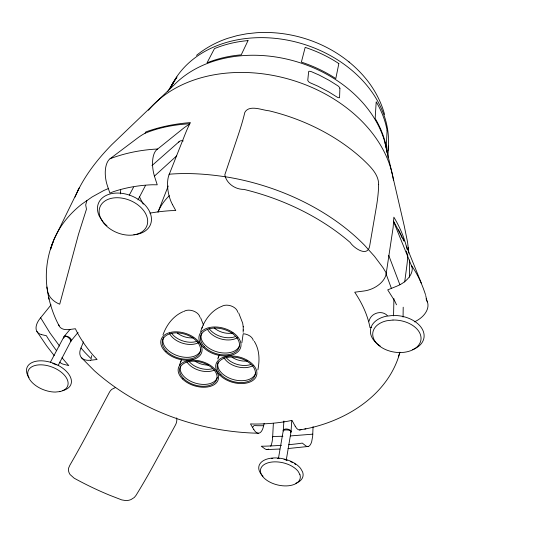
<?xml version="1.0" encoding="UTF-8"?>
<svg xmlns="http://www.w3.org/2000/svg" width="533" height="533" viewBox="0 0 533 533"><rect width="100%" height="100%" fill="white"/><g stroke="black" fill="none" stroke-linecap="round" stroke-linejoin="round"><path stroke-width="0.8" d="M378.637 184.411C378.657 173.911 369.609 165.93 362.713 159.24A162.012 115.241 16.5 0 0 269.012 110.791C262.629 110.404 249.204 104.221 244.814 112.423A185.084 21.073 -63.5 0 1 237.831 136.228L224.826 174.804C226.365 183.465 235.333 189.568 243.947 189.395A181.187 118.639 16.4 0 1 350.294 242.555C353.119 247.265 366.864 257.506 369.536 246.746L376.238 207.75A182.486 44.166 -64.1 0 0 378.637 184.418M243.168 332.226L243.208 329.86M243.228 326.876L242.668 323.118L238.657 312.858M243.208 330.2L243.235 326.556M403.068 317.075L403.201 307.208M393.547 315.856L393.934 298.607M313.058 426.647L312.678 436.167L311.672 441.737A17.922 6.383 85.1 0 1 305.755 445.795L302.291 443.103L298.973 443.576A159.107 52.747 4.1 0 1 288.786 444.682M409.597 277.173L409.404 259.977M387.917 157.402L388.364 146.082M272.649 437.173L273.369 423.289M291.071 431.297L291.744 420.524M283.896 421.037L283.236 430.977A3.938 1.179 4.1 0 1 287.867 430.018A3.938 1.179 4.1 0 1 290.698 431.87M243.081 334.358L241.875 342.819M404.687 281.997L406.846 265.787A198.363 122.75 -29.4 0 0 407.732 254.741M386.178 273.662L393.147 227.384L393.867 217.164C399.89 227.118 404.507 238.018 407.099 249.364M286.228 460.285L290.965 432.076M278.446 458.373L283.343 430.198M257.872 369.975C259.751 360.281 259.678 349.908 254.248 341.273M91.263 357.703L91.723 355.658M264.208 423.315L263.502 426.327A17.736 7.042 85.2 0 1 253.821 429.518M399.943 352.306C388.537 394.593 346.783 420.704 305.909 428.838L304.803 429.038M86.846 200.641L85.7 204.958L86.466 209.183L78.464 234.44L59.716 304.21C53.44 301.745 47.33 296.095 47.424 288.899M52.987 241.962C47.037 256.713 44.965 273.009 47.177 288.773M50.495 249.537L53.986 239.504L78.371 189.721L77.958 190.601M369.056 321.226C370.542 313.231 381.635 309.593 387.318 315.569M75.033 197.07C83.315 177.316 96.779 160.04 111.65 144.789L174.344 84.72A119.185 91.083 16.7 0 1 299.526 62.594A119.185 91.083 16.7 0 1 387.011 152.871M180.674 361.88L181.44 359.895M179.501 364.992L181.047 360.881M162.971 334.951C166.403 325.05 173.138 316.062 182.926 311.758M200.661 331.533C203.853 321.073 210.488 311.319 220.729 306.768M217.744 358.936L218.543 356.943M201.954 328.195L202.34 327.195M168.241 185.997L158.001 212.107A90.25 63.367 16.5 0 1 169.341 195.684M169.068 174.784L185.098 134.283A202.027 78.777 82.3 0 1 188.535 126.341L190.401 122.603C175.23 123.743 160.133 126.734 145.822 131.931L145.096 133.197M83.481 341.906L80.736 348.549A18.242 10.747 -34.4 0 0 90.59 360.215M218.137 357.936L219.443 354.798M77.831 190.667L79.197 187.949M137.98 199.915L145.522 185.411M58.11 365.565L71.049 340.807M50.335 362.407L63.82 336.976M129.306 195.111L133.55 187.17M169.894 88.671L173.685 81.689L176.936 77.025L169.481 89.491M167.928 91.31L173.685 81.689M51.075 304.843L40.082 318.454A18.608 10.447 -35.2 0 0 41.567 334.577M70.676 341.367L78.038 332.399M64.2 336.416L70.023 329.394M252.535 427.273L253.588 426.287M154.583 175.97L176.583 155.956M151.958 165.61L179.248 141.551M156.902 149.64L182.446 129.073A214.586 90.81 83.8 0 1 189.501 124.256L189.581 124.209M196.477 55.392C205.738 47.85 216.398 42.134 227.711 38.329L237.258 35.591L246.532 33.806L256.58 32.72C298.946 29.988 342.946 48.237 368.763 82.368C375.932 92.042 381.461 102.936 384.613 114.575M108.346 188.562L103.828 190.494L92.216 196.89L81.855 204.119A182.099 120.092 16.4 0 0 50.455 249.617M110.078 158.727C125.282 152.978 141.465 149.78 157.688 149.007M115.701 387.411L111.983 389.25A10.64 10.18 47.1 0 0 109.352 392.381L88.098 432.316A161.186 17.229 -64.3 0 1 69.87 465.209L68.61 468.081A9.221 7.522 37.1 0 0 68.477 470.233A9.141 7.455 37.1 0 0 70.123 474.61L74.194 478.208A135.069 51.161 27.5 0 0 110.011 495.364L121.731 499.901L125.701 500.58A10.114 7.462 -6.6 0 0 131.045 499.541L134.309 497.476L135.962 495.443A161.366 26.337 -64.9 0 0 154.637 463.177L175.47 424.968A12.152 10.567 -25.8 0 0 176.636 417.905M299.533 429.971L305.909 428.838M69.243 329.547L75.426 328.734L76.312 330.68A156.362 101.417 16.4 0 0 93.955 356.184L97.086 359.489L90.577 360.248M308.301 446.467L288.027 448.539M371.574 327.382L369.989 327.562C367.61 314.843 361.887 302.904 354.725 292.204L363.912 291.005A20.634 13.432 -22.9 0 0 386.232 273.656M312.798 434.162L290.318 435.934M169.294 174.211C189.208 172.565 209.256 174.191 228.943 177.349A182.099 120.092 16.4 0 1 364.539 245.24L374.472 256.313L383.007 267.693L386.272 273.043M279.778 449.033L266.713 449.559M189.688 123.783C174.491 124.609 159.18 127.434 145.083 133.243A210.715 97.086 84.1 0 0 137.494 138.1L110.051 158.747A21.027 10.653 79 0 0 105.747 167.195L105.401 169.634A21.367 10.82 79 0 0 107.453 185.95L109.885 193.079L113.269 191.747A166.103 133.936 38.6 0 1 152.391 184.764L157.235 184.804L154.79 177.289A21.626 10.08 79.2 0 1 156.889 149.586M282.883 436.254L272.683 436.48M263.642 425.734L257.839 425.707A182.099 120.092 16.4 0 1 253.815 425.541M258.418 433.229C198.869 432.003 139.06 410.53 94.361 370.748L81.289 357.536M41.541 334.611L46.398 335.723L47.424 337.476A160.007 63.594 34.9 0 0 56.538 350.694M348.988 61.895L349.382 62.194M80.969 347.982L84.78 352.286A182.099 120.092 16.4 0 0 91.563 359.075M59.556 346.057L50.029 333.045L40.635 317.761M54.206 355.598L46.824 346.09L36.837 331.393M411.723 265.967C417.899 274.655 422.189 284.529 425.487 294.622M393.674 221.821L412.082 267.213M393.587 221.155L400.909 235.093M253.808 429.551L250.477 423.922L254.274 424.041A156.362 101.417 16.4 0 0 288.58 421.09L291.957 420.35L295.202 426.207M407.485 254.514L406.226 251.083M172.532 204.699L175.77 210.548L170.88 210.668A156.362 101.417 16.4 0 0 149.926 213.147M59.136 325.856C52.654 313.81 48.663 300.532 46.864 286.994M402.928 238.691L404.141 241.103L398.464 229.71M200.621 317.755L203.539 325.143M396.512 304.803L394.873 301.232L387.711 289.885L396.852 286.168A20.934 13.392 -23.4 0 0 412.122 267.2M406.346 246.086L421.283 283.023M426.054 298.753L427.306 301.871M388.717 255.367L399.877 284.695M386.005 273.735L391.429 288.446M401.196 235.866L401.762 237.418M425.674 295.422L426.973 301.045M385.033 142.917L404.181 225.646L407.545 242.075L408.564 250.497M48.723 297.561L49.023 299.266M408.311 247.665L408.791 253.168M171.406 86.146A113.762 88.538 16.7 0 1 301.865 43.653A113.762 88.538 16.7 0 1 387.877 150.779M172.545 204.665A21.213 9.454 79.5 0 1 169.041 174.744M399.89 352.2A182.099 120.092 16.4 0 1 398.318 356.777M120.525 193.885A20.82 10.127 79.3 0 1 120.698 190.054M301.185 429.358A18.015 6.536 84.8 0 1 295.209 426.173M143.297 204.192A134.303 100.117 16.6 0 1 139.36 196.53M148.441 110.264A134.303 100.117 16.6 0 1 289.079 79.224A134.303 100.117 16.6 0 1 393.447 180.181M69.257 329.507A18.702 10.52 -33.8 0 1 58.643 324.544M243.228 333.738A9.201 5.91 15.2 0 1 253.322 340.567M221.288 306.675A9.414 6.189 16.1 0 1 230.996 305.895A9.414 6.189 16.1 0 1 237.778 312.278M183.652 311.638A9.288 6.003 17.6 0 1 193.093 310.892A9.288 6.003 17.6 0 1 199.935 317.155M427.353 301.851A20.347 13.625 -23 0 1 414.414 321.865M64.22 337.442A4.077 1.599 38.5 0 1 67.844 337.196A4.077 1.599 38.5 0 1 70.343 341.633M63.707 338.202A4.091 2.279 26.1 0 1 68.171 336.716A4.091 2.279 26.1 0 1 70.609 341.24M29.035 377.67A23.519 13.525 21 0 1 37.53 361.014A23.519 13.525 21 0 1 67.718 372.807A23.519 13.525 21 0 1 62.274 390.662M52.767 363.439A22.806 13.112 21 0 1 56.271 364.885M283.263 430.731A3.944 2.065 10.5 0 1 287.96 429.192A3.944 2.065 10.5 0 1 290.625 432.543M295.888 483.251A22.593 12.739 13.1 0 0 302.611 471.958L300.625 468.44A22.593 12.739 13.1 0 0 269.238 458.487A22.593 12.739 13.1 0 0 263.009 476.189M271.337 458.593A21.906 12.352 13.1 0 1 272.829 458.433M277.526 458.4A21.906 12.352 13.1 0 1 279.152 458.54M284.029 459.386A21.906 12.352 13.1 0 1 287.214 460.305M290.258 461.471A21.906 12.352 13.1 0 1 292.397 462.497M294.383 463.637A21.906 12.352 13.1 0 1 295.622 464.456M412.409 349.721A27.043 17.869 8.7 0 0 422.209 329.028A27.043 17.869 8.7 0 0 392.941 315.449L386.125 316.249A27.043 17.869 8.7 0 0 380.169 345.99M178.595 142.331A4.431 3.891 48 0 1 183.245 140.965M133.87 234.72A28.102 19.375 22.5 0 0 149.8 212.054A28.102 19.375 22.5 0 0 115.195 193.133A28.102 19.375 22.5 0 0 99.078 215.705L102.283 220.975A28.102 19.375 22.5 0 0 106.953 225.765M59.736 362.107A18.275 10.74 -35.8 0 0 63.627 364.299L68.784 365.585L65.726 362.147A160.007 63.594 34.9 0 1 62.008 357.69M268.472 449.072A17.562 6.849 85.5 0 1 264.881 448.799L261.263 446.241L265.041 446.168A159.107 52.747 4.1 0 0 281.557 445.295M272.669 437.187A17.562 6.849 85.5 0 1 270.717 446.234M250.71 364.539A17.276 10.933 15.2 0 1 226.192 357.603M253.155 365.525A17.789 11.233 15.2 0 1 224.013 357.803M247.252 361.014A15.763 10.014 15.2 0 1 232.088 357.263M255.7 372.76A19.501 12.152 15.2 0 1 233.074 379.496A19.501 12.152 15.2 0 1 218.323 361.86M235.053 336.709A17.682 11.453 16.1 0 1 209.076 328.408M237.511 337.629A18.209 11.773 16.1 0 1 207.683 329.734M233.054 332.985A16.137 10.487 16.1 0 1 214.233 327.995M239.677 345.184A19.968 12.745 16.1 0 1 216.138 351.587A19.968 12.745 16.1 0 1 201.681 333.058M197.123 341.247A17.436 11.106 17.5 0 1 171.493 333.072M198.816 342.519A17.949 11.413 17.5 0 1 169.367 333.132M193.119 337.862A15.91 10.174 17.5 0 1 177.342 333.118M200.874 349.841A19.681 12.352 17.5 0 1 177.722 355.771A19.681 12.352 17.5 0 1 163.631 337.296M212.654 368.669A17.029 10.613 16.5 0 1 188.715 361.054M214.413 370.082A17.536 10.907 16.5 0 1 186.916 361.827M208.603 365.065A15.544 9.721 16.5 0 1 195.151 361.261M217.311 377.377A19.221 11.799 16.5 0 1 195.091 383.04A19.221 11.799 16.5 0 1 180.647 365.891M339.887 88.365L339.574 97.579A3.744 1.193 42 0 1 338.941 97.746L338.735 97.726A3.964 1.352 36.9 0 1 337.156 97.146L328.688 91.856L317.841 86.146L310.752 83.048A3.591 1.333 26.1 0 1 308.574 81.702L307.754 80.403L308.647 71.708A2.991 1.093 26 0 1 309.347 71.249L311.385 71.662L319.114 75.04L329.194 80.37L337.542 85.62A3.071 1.033 36.9 0 1 338.482 86.293L339.434 87.332A2.652 0.833 41.9 0 1 339.887 88.371M387.078 130.425L386.272 147.328C384.433 137.121 380.442 127.374 375.165 118.466L376.205 101.796C381.401 110.637 385.306 120.305 387.078 130.425M338.848 63.587L335.797 78.584C325.13 71.575 313.484 66.119 301.378 62.101L305.176 47.377C317.035 51.301 328.435 56.665 338.848 63.587M248.025 40.601L241.222 54.852C229.523 55.825 217.95 58.457 207.044 62.821L214.466 48.596C225.153 44.232 236.525 41.581 248.025 40.601M393.008 320.027L386.891 320.733A24.325 16.03 8.7 0 0 381.142 347.176A24.325 16.03 8.7 0 0 420.144 342.659A24.325 16.03 8.7 0 0 393.008 320.027M59.923 391.595L55.359 392.061A21.147 12.126 21 0 1 27.736 372.714A21.147 12.126 21 0 1 57.564 369.669A21.147 12.126 21 0 1 59.923 391.595M103.449 222.754L100.564 218.01A25.278 17.382 22.5 0 1 125.595 198.896A25.278 17.382 22.5 0 1 144.39 229.803A25.278 17.382 22.5 0 1 103.449 222.754M299.866 474.437L298.08 471.285A20.314 11.42 13.1 0 0 264.561 464.323A20.314 11.42 13.1 0 0 276.047 484.55A20.314 11.42 13.1 0 0 299.866 474.437M219.789 375.112A21.06 13.098 15.2 0 0 255.24 378.15A21.06 13.098 15.2 0 0 233.907 356.104A21.06 13.098 15.2 0 0 219.789 375.112M220.988 374.759A19.534 12.152 15.2 0 0 253.868 377.557A19.534 12.152 15.2 0 0 234.054 357.117A19.534 12.152 15.2 0 0 220.988 374.759M203.206 347.196A21.567 13.738 16.1 0 0 239.397 350.114A21.567 13.738 16.1 0 0 217.291 327.069A21.567 13.738 16.1 0 0 203.206 347.196M204.425 346.823A20.001 12.739 16.1 0 0 237.991 349.501A20.001 12.739 16.1 0 0 217.457 328.135A20.001 12.739 16.1 0 0 204.425 346.823M165.31 351.633A21.253 13.312 17.5 0 0 200.681 354.532A21.253 13.312 17.5 0 0 178.275 331.912A21.253 13.312 17.5 0 0 165.31 351.633M166.483 351.267A19.714 12.346 17.5 0 0 199.289 353.932A19.714 12.346 17.5 0 0 178.475 332.958A19.714 12.346 17.5 0 0 166.483 351.267M183.599 378.577A19.248 11.793 16.5 0 0 215.752 381.355A19.248 11.793 16.5 0 0 195.664 361.274A19.248 11.793 16.5 0 0 183.599 378.577M182.439 378.923A20.754 12.719 16.5 0 0 217.111 381.934A20.754 12.719 16.5 0 0 195.478 360.281A20.754 12.719 16.5 0 0 182.439 378.923"/></g></svg>
